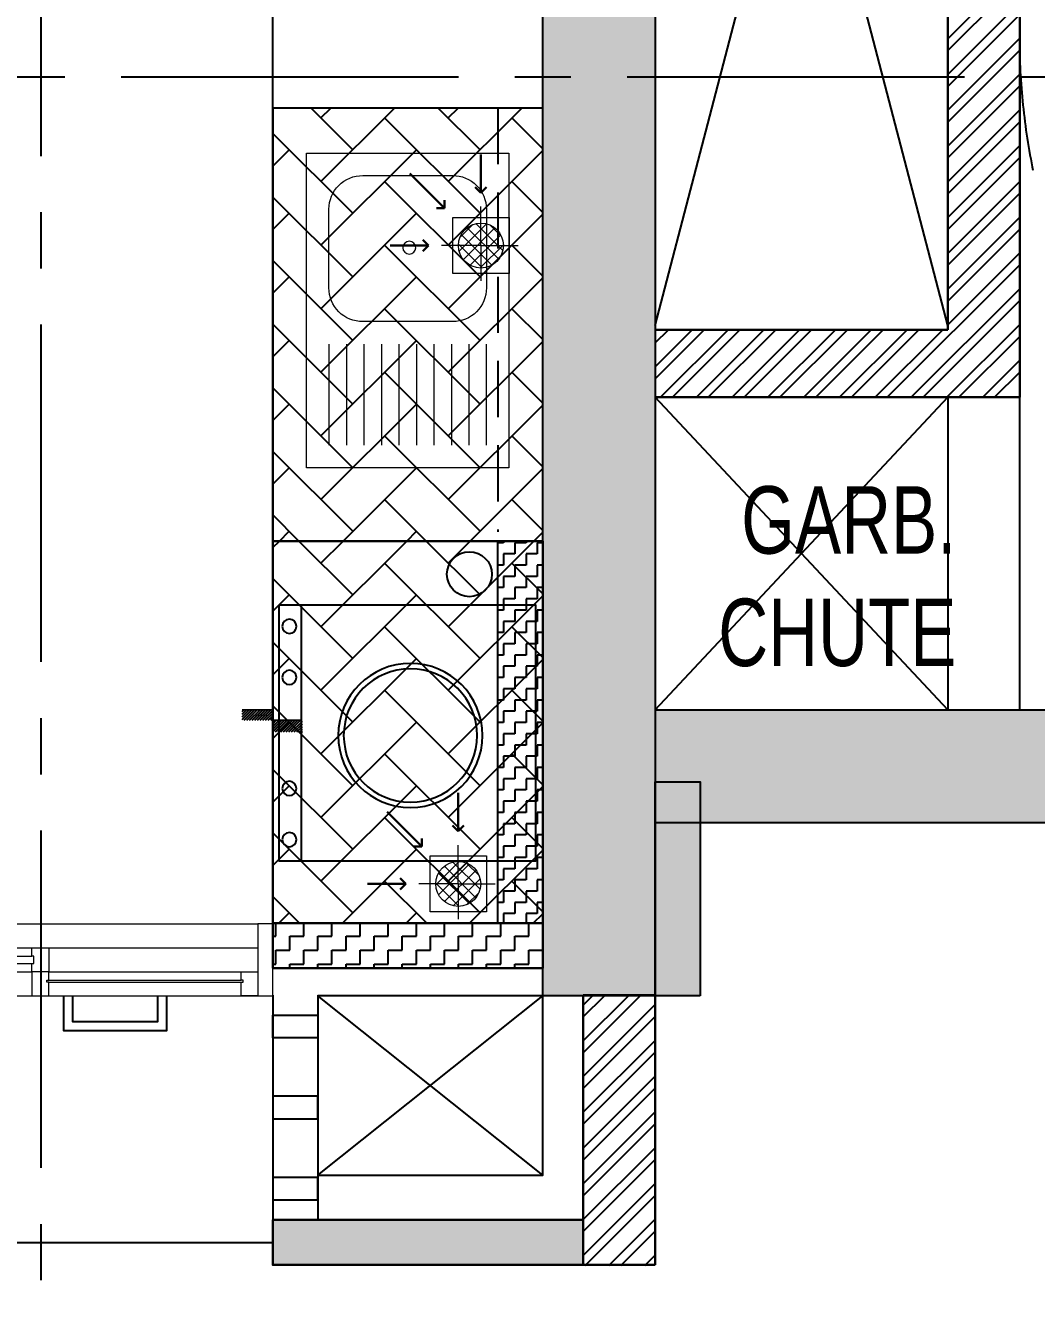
# Model space of a CAD drawing. Header units: millimetres. Extents: x 1066295 to 1300022, y -5734212 to -5454663.
# Drawn here: x 1193788 to 1196034, y -5722696 to -5719850 of the extents above; entities that cross this region are included whole.
import ezdxf

# ---------------------------------------------------------------- set-up
doc = ezdxf.new("R2010")
doc.units = ezdxf.units.MM
doc.header["$LTSCALE"] = 1000
doc.header["$MEASUREMENT"] = 0
for name, pattern in [('AUDIT_D_120904163729-0', [0]), ('T9_KEY PLAN(TYPICAL FLOOR)$0$3BHK-A$0$( Hidden )', [0.375, 0.25, -0.125]), ('T9_KEY PLAN(TYPICAL FLOOR)$0$3BHK-A$0$AUDIT_D_120904163729-0', [0]), ('T9_KEY PLAN(TYPICAL FLOOR)$0$T8 - TYPICAL FLOOR CORE$0$HIDDEN', [0.375, 0.25, -0.125]), ('T9_KEY PLAN(TYPICAL FLOOR)$0$T8 - TYPICAL FLOOR CORE$0$T10-TYPICAL FLOOR CORE$0$HIDDEN', [0.375, 0.25, -0.125]), ('T9_KEY PLAN(TYPICAL FLOOR)$0$T8_REFUGE COLUMNS$0$CENTER2', [1.125, 0.75, -0.125, 0.125, -0.125]), ('T9_PROFILE SECTIONS$0$T8_PROFILE SECTIONS$0$HIDDEN', [0.375, 0.25, -0.125]), ('T9_PROFILE SECTIONS$0$T8_PROFILE SECTIONS$0$PHANTOM2', [1.25, 0.625, -0.125, 0.125, -0.125, 0.125, -0.125])]:
    doc.linetypes.add(name, pattern=pattern)
doc.layers.get('0').update_dxf_attribs({"linetype": 'AUDIT_D_120904163729-0'})
for name, color, linetype in [('T9_KEY PLAN(TYPICAL FLOOR)$0$3BHK-A$0$$0$a-KIT FIX', 251, 'Continuous'), ('T9_KEY PLAN(TYPICAL FLOOR)$0$3BHK-A$0$$0$A-SERVICES CUTOUT', 8, 'Continuous'), ('T9_KEY PLAN(TYPICAL FLOOR)$0$3BHK-A$0$$1$A-Elev Feature-Chajja', 13, 'Continuous'), ('T9_KEY PLAN(TYPICAL FLOOR)$0$3BHK-A$0$$1$CUT-OUT', 49, 'Continuous'), ('T9_KEY PLAN(TYPICAL FLOOR)$0$3BHK-A$0$$1$LEDGE WALL', 5, 'Continuous'), ('T9_KEY PLAN(TYPICAL FLOOR)$0$3BHK-A$0$A-DECK SUNK 125', 8, 'Continuous'), ('T9_KEY PLAN(TYPICAL FLOOR)$0$3BHK-A$0$A-HATCH -160', 251, 'T9_KEY PLAN(TYPICAL FLOOR)$0$3BHK-A$0$AUDIT_D_120904163729-0'), ('T9_KEY PLAN(TYPICAL FLOOR)$0$3BHK-A$0$a-tile drop', 3, 'Continuous'), ('T9_KEY PLAN(TYPICAL FLOOR)$0$3BHK-A$0$APT PLANS-typ$0$TILEDROP', 3, 'Continuous'), ('T9_KEY PLAN(TYPICAL FLOOR)$0$3BHK-A$0$LEDGE WALL', 5, 'Continuous'), ('T9_KEY PLAN(TYPICAL FLOOR)$0$T8 - TYPICAL FLOOR CORE$0$A-SLAB SUNK-AC LEDGES', 251, 'T9_KEY PLAN(TYPICAL FLOOR)$0$T8 - TYPICAL FLOOR CORE$0$HIDDEN'), ('T9_KEY PLAN(TYPICAL FLOOR)$0$T8 - TYPICAL FLOOR CORE$0$A_Door', 5, 'Continuous'), ('T9_KEY PLAN(TYPICAL FLOOR)$0$T8 - TYPICAL FLOOR CORE$0$CUT-OUT', 49, 'Continuous'), ('T9_KEY PLAN(TYPICAL FLOOR)$0$T8 - TYPICAL FLOOR CORE$0$HATCH', 8, 'Continuous'), ('T9_KEY PLAN(TYPICAL FLOOR)$0$T8 - TYPICAL FLOOR CORE$0$T10-TYPICAL FLOOR CORE$0$A-SLAB SUNK-AC LEDGES', 251, 'T9_KEY PLAN(TYPICAL FLOOR)$0$T8 - TYPICAL FLOOR CORE$0$T10-TYPICAL FLOOR CORE$0$HIDDEN'), ('T9_KEY PLAN(TYPICAL FLOOR)$0$T8_REFUGE COLUMNS$0$A-CENTERLINE', 193, 'T9_KEY PLAN(TYPICAL FLOOR)$0$T8_REFUGE COLUMNS$0$CENTER2'), ('T9_KEY PLAN(TYPICAL FLOOR)$0$T8_REFUGE COLUMNS$0$A-RCC COLS', 3, 'Continuous'), ('T9_KEY PLAN(TYPICAL FLOOR)$0$T8_REFUGE COLUMNS$0$A-SHEAR WALL THICKENING', 3, 'Continuous'), ('T9_KEY PLAN(TYPICAL FLOOR)$0$T8_TYPICAL COLUMNS$0$A-RCC COLS', 3, 'Continuous'), ('T9_KEY PLAN(TYPICAL FLOOR)$0$T8_TYPICAL COLUMNS$0$A-SHEAR WALL THICKENING', 3, 'Continuous'), ('T9_PROFILE SECTIONS$0$T8_PROFILE SECTIONS$0$A-PROFILE SECTIONS', 81, 'T9_PROFILE SECTIONS$0$T8_PROFILE SECTIONS$0$PHANTOM2')]:
    doc.layers.add(name, color=color, linetype=linetype)
for name, color, linetype, lineweight in [('T9_KEY PLAN(TYPICAL FLOOR)$0$3BHK-A$0$$0$Window', 4, 'Continuous', 20), ('T9_KEY PLAN(TYPICAL FLOOR)$0$3BHK-A$0$$1$a-TOI-fixtures', 251, 'Continuous', 0), ('T9_KEY PLAN(TYPICAL FLOOR)$0$3BHK-A$0$$1$A-WALL- 160', 6, 'Continuous', 30), ('T9_KEY PLAN(TYPICAL FLOOR)$0$3BHK-A$0$a-TOI-fixtures', 251, 'Continuous', 0), ('T9_KEY PLAN(TYPICAL FLOOR)$0$3BHK-A$0$A-WALL- 160', 6, 'Continuous', 30), ('T9_KEY PLAN(TYPICAL FLOOR)$0$T8 - TYPICAL FLOOR CORE$0$A-WALL- 160', 6, 'Continuous', 30), ('T9_KEY PLAN(TYPICAL FLOOR)$0$T8 - TYPICAL FLOOR CORE$1$a-Text', 4, 'Continuous', 0), ('T9_KEY PLAN(TYPICAL FLOOR)$0$T8(T9 IS SIMILAR)$0$D&W', 8, 'Continuous', 25)]:
    doc.layers.add(name, color=color, linetype=linetype, lineweight=lineweight)
doc.layers.add('T9_KEY PLAN(TYPICAL FLOOR)$0$T8_REFUGE COLUMNS$0$COL-HATCH', color=7, linetype='Continuous', lineweight=25, true_color=0xa3a3a3)
doc.styles.add('T9_KEY PLAN(TYPICAL FLOOR)$0$3BHK-A$0$Romans 1', font='romans.shx', dxfattribs={"height": 100})
doc.styles.add('T9_KEY PLAN(TYPICAL FLOOR)$0$T8 - TYPICAL FLOOR CORE$1$ARIAL ARROW', font='swisscl.ttf')
doc.dimstyles.new('T9_KEY PLAN(TYPICAL FLOOR)$0$3BHK-A$0$ALPINE S', dxfattribs={"dimscale": 0, "dimtxt": 100, "dimasz": 75, "dimexe": 0, "dimexo": 0, "dimgap": 75, "dimtad": 1, "dimdec": 0, "dimzin": 0, "dimdsep": 46, "dimtxsty": 'T9_KEY PLAN(TYPICAL FLOOR)$0$3BHK-A$0$Romans 1', "dimblk": 'T9_KEY PLAN(TYPICAL FLOOR)$0$3BHK-A$0$_ArchTick', "dimcen": 0.09, "dimclrd": 256, "dimclre": 256, "dimclrt": 7, "dimadec": 0, "dimazin": 0, "dimtfac": 1, "dimtdec": 0, "dimtofl": 0, "dimtmove": 1, "dimatfit": 0, "dimldrblk": 'T9_KEY PLAN(TYPICAL FLOOR)$0$3BHK-A$0$_Open90', "dimfxl": 1, "dimtolj": 1, "dimtzin": 0, "dimarcsym": 0})
pattern_1 = [(0, (0, 0), (31.25, 31.25), [31.25, -31.25]), (90, (31.25, 0), (-31.25, 31.25), [31.25, -31.25])]
pattern_2 = [(45, (-0.65, 1286.84), (1e-14, 141.4213562), [300, -100]), (135, (70.06, 1357.55), (1e-14, 141.4213562), [300, -100])]

# ---------------------------------------------------------------- blocks, each defined once
blk = doc.blocks.new('T9_PROFILE SECTIONS$0$T8_PROFILE SECTIONS$0$MH')
at = {"layer": 'T9_PROFILE SECTIONS$0$T8_PROFILE SECTIONS$0$A-PROFILE SECTIONS', "linetype": 'T9_PROFILE SECTIONS$0$T8_PROFILE SECTIONS$0$HIDDEN', "ltscale": 2}
h = blk.add_hatch(color=256, dxfattribs=at)
h.dxf.hatch_style = 1
h.paths.add_polyline_path([(1140354.5, -5697433.6), (1141077.6, -5697846.6), (1140354.5, -5698259.6)])
at = {"layer": 'T9_PROFILE SECTIONS$0$T8_PROFILE SECTIONS$0$A-PROFILE SECTIONS', "linetype": 'T9_PROFILE SECTIONS$0$T8_PROFILE SECTIONS$0$HIDDEN', "ltscale": 2, "const_width": 20}
blk.add_lwpolyline([(1140354.5, -5697433.6), (1140354.5, -5697433.6), (1141077.6, -5697846.6), (1140354.5, -5698259.6)], close=True, dxfattribs=at)
blk.add_lwpolyline([(1140354.5, -5697433.6), (1140354.5, -5700003.6)], dxfattribs=at)
blk = doc.blocks.new('T9_PROFILE SECTIONS$0$PROFILE SECTION LINE T9')
at = {"layer": 'T9_PROFILE SECTIONS$0$T8_PROFILE SECTIONS$0$A-PROFILE SECTIONS', "linetype": 'ByBlock', "xscale": -1, "rotation": 180}
blk.add_blockref('T9_PROFILE SECTIONS$0$T8_PROFILE SECTIONS$0$MH', (-1130901, -5706925.1, 0), dxfattribs=at)
blk = doc.blocks.new('T9_KEY PLAN(TYPICAL FLOOR)$0$T8_REFUGE COLUMNS$0$A$C277F3394')
at = {"layer": 'T9_KEY PLAN(TYPICAL FLOOR)$0$T8_REFUGE COLUMNS$0$A-SHEAR WALL THICKENING', "linetype": 'ByBlock'}
h = blk.add_hatch(color=31, dxfattribs=at)
h.dxf.hatch_style = 1
h.paths.add_polyline_path([(-8060.3, -385.5), (-8160.2, -385.5), (-8160.2, 90.8), (-8060.3, 90.8)])
blk.add_lwpolyline([(-8060.3, -385.5), (-8160.2, -385.5), (-8160.2, 90.8), (-8060.3, 90.8)], close=True, dxfattribs=at)
blk = doc.blocks.new('T9_KEY PLAN(TYPICAL FLOOR)$0$T8_REFUGE COLUMNS$0$A$C46A13422')
at = {"layer": 'T9_KEY PLAN(TYPICAL FLOOR)$0$T8_REFUGE COLUMNS$0$A-SHEAR WALL THICKENING', "linetype": 'ByBlock'}
blk.add_blockref('T9_KEY PLAN(TYPICAL FLOOR)$0$T8_REFUGE COLUMNS$0$A$C277F3394', (-5609.8, -7500), dxfattribs=at)
blk = doc.blocks.new('T9_KEY PLAN(TYPICAL FLOOR)$0$T8_REFUGE COLUMNS')
at = {"layer": 'T9_KEY PLAN(TYPICAL FLOOR)$0$T8_REFUGE COLUMNS$0$COL-HATCH', "linetype": 'ByBlock'}
h = blk.add_hatch(color=256, dxfattribs=at)
h.dxf.hatch_style = 1
h.paths.add_polyline_path([(1215902.1, -5706299.9), (1216152.1, -5706299.9), (1216152.1, -5708099.9), (1215902.1, -5708099.9)])
h.paths.add_polyline_path([(1215902.1, -5708099.9), (1213292.1, -5708099.9), (1213292.1, -5707849.9), (1215902.1, -5707849.9)])
h.paths.add_polyline_path([(1196642.1, -5706299.9), (1196392.1, -5706299.9), (1196392.1, -5708099.9), (1196642.1, -5708099.9)])
h.paths.add_polyline_path([(1215902.1, -5723474.9), (1216152.1, -5723474.9), (1216152.1, -5721674.9), (1215902.1, -5721674.9)])
h.paths.add_polyline_path([(1215902.1, -5721924.9), (1213292.1, -5721924.9), (1213292.1, -5721674.9), (1215902.1, -5721674.9)])
h.paths.add_polyline_path([(1196642.1, -5723474.9), (1196392.1, -5723474.9), (1196392.1, -5721674.9), (1196642.1, -5721674.9)])
h.paths.add_polyline_path([(1198957.1, -5709939.9), (1199207.1, -5709939.9), (1199207.1, -5714149.9), (1198957.1, -5714149.9)])
h.paths.add_polyline_path([(1197682.1, -5711799.9), (1197432.1, -5711799.9), (1197432.1, -5709939.9), (1197682.1, -5709939.9)])
h.paths.add_polyline_path([(1184832.1, -5718799.9), (1185182.1, -5718799.9), (1185182.1, -5709299.9), (1184832.1, -5709299.9)])
h.paths.add_polyline_path([(1194132.1, -5714149.9), (1193882.1, -5714149.9), (1193882.1, -5709939.9), (1194132.1, -5709939.9)])
h.paths.add_polyline_path([(1189932.1, -5714149.9), (1190232.1, -5714149.9), (1190232.1, -5709914.9), (1189932.1, -5709914.9)])
h.paths.add_polyline_path([(1189932.1, -5719684.9), (1190232.1, -5719684.9), (1190232.1, -5715449.9), (1189932.1, -5715449.9)])
h.paths.add_polyline_path([(1194182.1, -5719609.9), (1193882.1, -5719609.9), (1193882.1, -5717174.9), (1194182.1, -5717174.9)])
h.paths.add_polyline_path([(1215612.1, -5719609.9), (1215862.1, -5719609.9), (1215862.1, -5715374.9), (1215612.1, -5715374.9)])
h.paths.add_polyline_path([(1210702.1, -5711724.9), (1207452.1, -5711724.9), (1207452.1, -5711474.9), (1210702.1, -5711474.9)])
h.paths.add_polyline_path([(1210702.1, -5713624.9), (1207452.1, -5713624.9), (1207452.1, -5713874.9), (1210702.1, -5713874.9)])
h.paths.add_polyline_path([(1210952.1, -5711474.9), (1210702.1, -5711474.9), (1210702.1, -5713874.9), (1210952.1, -5713874.9)])
h.paths.add_polyline_path([(1202442.1, -5712799.9), (1202692.1, -5712799.9), (1202692.1, -5710799.9), (1202442.1, -5710799.9)], flags=17)
h.paths.add_polyline_path([(1196682.1, -5715374.9), (1196932.1, -5715374.9), (1196932.1, -5719609.9), (1196682.1, -5719609.9)])
h.paths.add_polyline_path([(1210052.1, -5727009.9), (1209752.1, -5727009.9), (1209752.1, -5724474.9), (1210052.1, -5724474.9)])
h.paths.add_polyline_path([(1202492.1, -5727009.9), (1202792.1, -5727009.9), (1202792.1, -5724474.9), (1202492.1, -5724474.9)])
h.paths.add_polyline_path([(1199382.1, -5726829.9), (1199132.1, -5726829.9), (1199132.1, -5724474.9), (1199382.1, -5724474.9)])
h.paths.add_polyline_path([(1195392.1, -5726519.9), (1195742.1, -5726519.9), (1195742.1, -5724724.9), (1195392.1, -5724724.9)])
h.paths.add_polyline_path([(1195742.1, -5724124.9), (1195392.1, -5724124.9), (1195392.1, -5723274.9), (1195742.1, -5723274.9)])
h.paths.add_polyline_path([(1217152.1, -5726519.9), (1216802.1, -5726519.9), (1216802.1, -5724724.9), (1217152.1, -5724724.9)])
h.paths.add_polyline_path([(1216802.1, -5724124.9), (1217152.1, -5724124.9), (1217152.1, -5723274.9), (1216802.1, -5723274.9)])
h.paths.add_polyline_path([(1213162.1, -5726829.9), (1213412.1, -5726829.9), (1213412.1, -5724474.9), (1213162.1, -5724474.9)])
h.paths.add_polyline_path([(1209602.1, -5723474.9), (1209852.1, -5723474.9), (1209852.1, -5721674.9), (1209602.1, -5721674.9)])
h.paths.add_polyline_path([(1212262.1, -5721674.9), (1210752.1, -5721674.9), (1210752.1, -5721924.9), (1212262.1, -5721924.9)])
h.paths.add_polyline_path([(1212742.1, -5719224.9), (1207452.1, -5719224.9), (1207452.1, -5718974.9), (1212742.1, -5718974.9)])
h.paths.add_polyline_path([(1214067.1, -5718349.9), (1213817.1, -5718349.9), (1213817.1, -5716424.9), (1214067.1, -5716424.9)])
h.paths.add_polyline_path([(1213587.1, -5709939.9), (1213337.1, -5709939.9), (1213337.1, -5714149.9), (1213587.1, -5714149.9)])
h.paths.add_polyline_path([(1214862.1, -5711799.9), (1215112.1, -5711799.9), (1215112.1, -5709939.9), (1214862.1, -5709939.9)])
h.paths.add_polyline_path([(1227712.1, -5718799.9), (1227362.1, -5718799.9), (1227362.1, -5709299.9), (1227712.1, -5709299.9)])
h.paths.add_polyline_path([(1218412.1, -5714149.9), (1218662.1, -5714149.9), (1218662.1, -5709939.9), (1218412.1, -5709939.9)])
h.paths.add_polyline_path([(1222612.1, -5714149.9), (1222312.1, -5714149.9), (1222312.1, -5709914.9), (1222612.1, -5709914.9)])
h.paths.add_polyline_path([(1222612.1, -5719684.9), (1222312.1, -5719684.9), (1222312.1, -5715449.9), (1222612.1, -5715449.9)])
h.paths.add_polyline_path([(1218362.1, -5719609.9), (1218662.1, -5719609.9), (1218662.1, -5717174.9), (1218362.1, -5717174.9)])
h.paths.add_polyline_path([(1202742.1, -5716974.9), (1202992.1, -5716974.9), (1202992.1, -5718974.9), (1202742.1, -5718974.9)])
h.paths.add_polyline_path([(1204842.1, -5716974.9), (1205092.1, -5716974.9), (1205092.1, -5718974.9), (1204842.1, -5718974.9)])
h.paths.add_polyline_path([(1217152.1, -5701889.9), (1216802.1, -5701889.9), (1216802.1, -5705049.9), (1217152.1, -5705049.9)])
h.paths.add_polyline_path([(1216802.1, -5705649.9), (1217152.1, -5705649.9), (1217152.1, -5706499.9), (1216802.1, -5706499.9)])
h.paths.add_polyline_path([(1213162.1, -5701089.9), (1213412.1, -5701089.9), (1213412.1, -5705299.9), (1213162.1, -5705299.9)])
h.paths.add_polyline_path([(1210052.1, -5701089.9), (1209752.1, -5701089.9), (1209752.1, -5705299.9), (1210052.1, -5705299.9)])
h.paths.add_polyline_path([(1209602.1, -5706299.9), (1209852.1, -5706299.9), (1209852.1, -5708099.9), (1209602.1, -5708099.9)])
h.paths.add_polyline_path([(1212262.1, -5708099.9), (1210752.1, -5708099.9), (1210752.1, -5707849.9), (1212262.1, -5707849.9)])
h.paths.add_polyline_path([(1195392.1, -5701889.9), (1195742.1, -5701889.9), (1195742.1, -5705049.9), (1195392.1, -5705049.9)])
h.paths.add_polyline_path([(1195742.1, -5705649.9), (1195392.1, -5705649.9), (1195392.1, -5706499.9), (1195742.1, -5706499.9)])
h.paths.add_polyline_path([(1199382.1, -5701089.9), (1199132.1, -5701089.9), (1199132.1, -5705299.9), (1199382.1, -5705299.9)])
h.paths.add_polyline_path([(1202492.1, -5701089.9), (1202792.1, -5701089.9), (1202792.1, -5705299.9), (1202492.1, -5705299.9)])
h.paths.add_polyline_path([(1202942.1, -5706299.9), (1202692.1, -5706299.9), (1202692.1, -5708099.9), (1202942.1, -5708099.9)])
h.paths.add_polyline_path([(1200282, -5708099.9), (1201792, -5708099.9), (1201792, -5707849.9), (1200282, -5707849.9)])
h.paths.add_polyline_path([(1207452.1, -5710799.9), (1211787.1, -5710799.9), (1211787.1, -5710549.9), (1207452.1, -5710549.9)])
h.paths.add_polyline_path([(1200042.1, -5713849.9), (1200042.1, -5710549.9), (1205092.1, -5710549.9), (1205092.1, -5712999.9), (1204842.1, -5712999.9), (1204842, -5710799.9), (1200292.1, -5710799.9), (1200292.1, -5713849.9)])
h.paths.add_polyline_path([(1198907.1, -5719224.9), (1205092.1, -5719224.9), (1205092.1, -5718974.9), (1198907.1, -5718974.9)])
h.paths.add_polyline_path([(1202942.1, -5723474.9), (1202692.1, -5723474.9), (1202692.1, -5721674.9), (1202942.1, -5721674.9)])
h.paths.add_polyline_path([(1200282.1, -5721674.9), (1201792.1, -5721674.9), (1201792.1, -5721924.9), (1200282.1, -5721924.9)])
h.paths.add_polyline_path([(1196932.1, -5715624.9), (1203832.1, -5715624.9), (1203832.1, -5715374.9), (1196932.1, -5715374.9)])
h.paths.add_polyline_path([(1215612.1, -5715624.9), (1207452.1, -5715624.9), (1207452.1, -5715374.9), (1215612.1, -5715374.9)])
h.paths.add_polyline_path([(1196642.1, -5721924.9), (1199252.1, -5721924.9), (1199252.1, -5721674.9), (1196642.1, -5721674.9)])
h.paths.add_polyline_path([(1196642.1, -5708099.9), (1199252.1, -5708099.9), (1199252.1, -5707849.9), (1196642.1, -5707849.9)])
h.paths.add_polyline_path([(1198007.1, -5718974.9), (1196932.1, -5718974.9), (1196932.1, -5719224.9), (1198007.1, -5719224.9)])
at = {"layer": 'T9_KEY PLAN(TYPICAL FLOOR)$0$T8_REFUGE COLUMNS$0$A-CENTERLINE'}
for p, q in [((1195567.1, -5727867.6), (1195567.1, -5698299.6)), ((1223494.9, -5717567.4), (1182495.9, -5717567.4))]:
    blk.add_line(p, q, dxfattribs=at)
at = {"layer": 'T9_KEY PLAN(TYPICAL FLOOR)$0$T8_REFUGE COLUMNS$0$A-RCC COLS', "linetype": 'ByBlock'}
for points in [[(1196682.1, -5715374.9), (1196932.1, -5715374.9), (1196932.1, -5719609.9), (1196682.1, -5719609.9)], [(1198007.1, -5718974.9), (1196932.1, -5718974.9), (1196932.1, -5719224.9), (1198007.1, -5719224.9)]]:
    blk.add_lwpolyline(points, close=True, dxfattribs=at)
blk.add_blockref('T9_KEY PLAN(TYPICAL FLOOR)$0$T8_REFUGE COLUMNS$0$A$C46A13422', (1210702.1, -5711724.9), dxfattribs=at)
blk = doc.blocks.new('T9_KEY PLAN(TYPICAL FLOOR)$0$T8_TYPICAL COLUMNS$0$A$C277F3394')
at = {"layer": 'T9_KEY PLAN(TYPICAL FLOOR)$0$T8_TYPICAL COLUMNS$0$A-SHEAR WALL THICKENING', "linetype": 'ByBlock'}
h = blk.add_hatch(color=31, dxfattribs=at)
h.dxf.hatch_style = 1
h.paths.add_polyline_path([(-8060.3, -385.5), (-8160.2, -385.5), (-8160.2, 90.8), (-8060.3, 90.8)])
blk.add_lwpolyline([(-8060.3, -385.5), (-8160.2, -385.5), (-8160.2, 90.8), (-8060.3, 90.8)], close=True, dxfattribs=at)
blk = doc.blocks.new('T9_KEY PLAN(TYPICAL FLOOR)$0$T8_TYPICAL COLUMNS$0$A$C46A13422')
at = {"layer": 'T9_KEY PLAN(TYPICAL FLOOR)$0$T8_TYPICAL COLUMNS$0$A-SHEAR WALL THICKENING', "linetype": 'ByBlock'}
blk.add_blockref('T9_KEY PLAN(TYPICAL FLOOR)$0$T8_TYPICAL COLUMNS$0$A$C277F3394', (-5609.8, -7500), dxfattribs=at)
blk = doc.blocks.new('T9_KEY PLAN(TYPICAL FLOOR)$0$T8_TYPICAL COLUMNS')
at = {"layer": 'T9_KEY PLAN(TYPICAL FLOOR)$0$T8_TYPICAL COLUMNS$0$A-RCC COLS', "linetype": 'ByBlock'}
for name, p in [('T9_KEY PLAN(TYPICAL FLOOR)$0$T8_REFUGE COLUMNS', (0, 0)), ('T9_KEY PLAN(TYPICAL FLOOR)$0$T8_TYPICAL COLUMNS$0$A$C46A13422', (1210702.1, -5711724.9))]:
    blk.add_blockref(name, p, dxfattribs=at)
blk = doc.blocks.new('T9_KEY PLAN(TYPICAL FLOOR)$0$3BHK-A$0$$0$1500')
at = {"layer": 'T9_KEY PLAN(TYPICAL FLOOR)$0$3BHK-A$0$$0$Window', "color": 1, "lineweight": 13}
for p, q in [((1150276.5, -5694418.8), (1148842.5, -5694418.8)), ((1149307.5, -5694418.8), (1148880, -5694418.8)), ((1149307.5, -5694472.1), (1148880, -5694472.1)), ((1149773.7, -5694472.1), (1149345, -5694472.1)), ((1149811.2, -5694472.1), (1150276.5, -5694472.1)), ((1149307.5, -5694525.5), (1148842.5, -5694525.5)), ((1149773.7, -5694525.5), (1149345, -5694525.5)), ((1150239, -5694525.5), (1149811.2, -5694525.5)), ((1149773.7, -5694578.8), (1148842.5, -5694578.8)), ((1150239, -5694578.8), (1149811.2, -5694578.8))]:
    blk.add_line(p, q, dxfattribs=at)
at = {"layer": 'T9_KEY PLAN(TYPICAL FLOOR)$0$3BHK-A$0$$0$Window', "color": 5, "lineweight": 13}
for p, q in [((1149307.5, -5694449.1), (1148880, -5694449.1)), ((1149307.5, -5694453.6), (1148880, -5694453.6)), ((1149773.7, -5694490.7), (1149345, -5694490.7)), ((1149773.7, -5694506.9), (1149345, -5694506.9)), ((1150239, -5694544.1), (1149811.2, -5694544.1)), ((1150239, -5694560.2), (1149811.2, -5694560.2))]:
    blk.add_line(p, q, dxfattribs=at)
at = {"layer": 'T9_KEY PLAN(TYPICAL FLOOR)$0$3BHK-A$0$$0$Window', "color": 4, "lineweight": 13}
for points in [[(1148842.5, -5694418.8), (1148809.5, -5694418.8), (1148809.5, -5694578.8), (1148842.5, -5694578.8)], [(1148880, -5694453.6), (1148880, -5694472.1), (1148842.5, -5694472.1), (1148842.5, -5694418.8), (1148880, -5694418.8), (1148880, -5694449.1), (1148875.5, -5694449.1), (1148875.5, -5694453.6)], [(1149307.5, -5694453.6), (1149307.5, -5694472.1), (1149345, -5694472.1), (1149345, -5694418.8), (1149307.5, -5694418.8), (1149307.5, -5694449.1), (1149312, -5694449.1), (1149312, -5694453.6)], [(1150309.5, -5694418.8), (1150276.5, -5694418.8), (1150276.5, -5694578.8), (1150309.5, -5694578.8)], [(1149345, -5694506.9), (1149345, -5694525.5), (1149307.5, -5694525.5), (1149307.5, -5694472.1), (1149345, -5694472.1), (1149345, -5694490.7), (1149340.5, -5694490.7), (1149340.5, -5694506.9)], [(1149773.7, -5694506.9), (1149773.7, -5694525.5), (1149811.2, -5694525.5), (1149811.2, -5694472.1), (1149773.7, -5694472.1), (1149773.7, -5694490.7), (1149778.2, -5694490.7), (1149778.2, -5694506.9)], [(1149811.2, -5694560.2), (1149811.2, -5694578.8), (1149773.7, -5694578.8), (1149773.7, -5694525.5), (1149811.2, -5694525.5), (1149811.2, -5694544.1), (1149806.7, -5694544.1), (1149806.7, -5694560.2)], [(1150239, -5694560.2), (1150239, -5694578.8), (1150276.5, -5694578.8), (1150276.5, -5694525.5), (1150239, -5694525.5), (1150239, -5694544.1), (1150243.5, -5694544.1), (1150243.5, -5694560.2)]]:
    blk.add_lwpolyline(points, close=True, dxfattribs=at)
blk = doc.blocks.new('T9_KEY PLAN(TYPICAL FLOOR)$0$3BHK-A$0$$0$WM-flat-1')
at = {"layer": 'T9_KEY PLAN(TYPICAL FLOOR)$0$3BHK-A$0$$0$a-KIT FIX'}
blk.add_line((-110.3, -114.8), (-680.7, -114.8), dxfattribs=at)
blk.add_lwpolyline([(-680.7, -64.8), (-680.7, -635.2), (-110.3, -635.2), (-110.3, -64.8)], close=True, dxfattribs=at)
for centre, radius in [((-632.6, -87.9), 15.9), ((-519, -87.9), 15.9), ((-272.1, -87.9), 15.9), ((-158.4, -87.9), 15.9), ((-389.9, -356.8), 160.3), ((-389.9, -356.8), 148.3)]:
    blk.add_circle(centre, radius, dxfattribs=at)
blk = doc.blocks.new('T9_KEY PLAN(TYPICAL FLOOR)$0$3BHK-A$0$$0$SINK1-flat-1')
at = {"layer": 'T9_KEY PLAN(TYPICAL FLOOR)$0$3BHK-A$0$$1$a-TOI-fixtures'}
for p, q in [((-275, -50), (-50, -50)), ((-275, -88.9), (-50, -88.9)), ((-275, -127.8), (-50, -127.8)), ((-275, -166.7), (-50, -166.7)), ((-275, -205.6), (-50, -205.6)), ((-275, -244.4), (-50, -244.4)), ((-275, -283.3), (-50, -283.3)), ((-275, -322.2), (-50, -322.2)), ((-275, -361.1), (-50, -361.1)), ((-50, -400), (-275, -400))]:
    blk.add_line(p, q, dxfattribs=at)
blk.add_lwpolyline([(-700, 0), (-700, -450), (0, -450), (0, 0)], close=True, dxfattribs=at)
blk.add_lwpolyline([(-400, -50), (-575, -50, 0.414214), (-650, -125), (-650, -325, 0.414214), (-575, -400), (-400, -400, 0.414214), (-325, -325), (-325, -125, 0.414214)], format="xyb", close=True, dxfattribs=at)
at = {"layer": 'T9_KEY PLAN(TYPICAL FLOOR)$0$3BHK-A$0$$1$a-TOI-fixtures', "linetype": 'Continuous'}
blk.add_circle((-489.5, -228.6), 14.4, dxfattribs=at)
blk = doc.blocks.new('T9_KEY PLAN(TYPICAL FLOOR)$0$3BHK-A$0$TILE DROP -x')
at = {"layer": 'T9_KEY PLAN(TYPICAL FLOOR)$0$3BHK-A$0$APT PLANS-typ$0$TILEDROP'}
h = blk.add_hatch(dxfattribs=at)
h.set_pattern_fill('ACET-2D-ANSI31', color=8, scale=90, angle=90, style=0)
h.set_pattern_definition([(135, (-851695.914, 5365039.183), (-7.954951288, -7.954951288), [])])
h.paths.add_polyline_path([(-58323.9, -19205.9), (-58323.9, -19023.7), (-58261.5, -19023.7), (-58261.5, -19205.9)])
edge = h.paths.add_edge_path()
edge.add_line((-58323.9, -19381.2), (-58393.7, -19381.2))
edge.add_line((-58323.9, -19205.9), (-58323.9, -19381.2))
edge.add_line((-58393.1, -19205.9), (-58323.9, -19205.9))
edge.add_line((-58393.1, -19381.2), (-58393.1, -19205.9))
at = {"layer": 'T9_KEY PLAN(TYPICAL FLOOR)$0$3BHK-A$0$APT PLANS-typ$0$TILEDROP', "color": 1}
blk.add_line((-58153.9, -19205.9), (-58434, -19205.9), dxfattribs=at)
at = {"layer": 'T9_KEY PLAN(TYPICAL FLOOR)$0$3BHK-A$0$APT PLANS-typ$0$TILEDROP', "color": 20, "const_width": 10}
for points in [[(-58261.5, -19205.9), (-58261.5, -19023.7)], [(-58323.9, -19381.2), (-58323.9, -19205.9)], [(-58323.9, -19205.9), (-58261.5, -19205.9)]]:
    blk.add_lwpolyline(points, dxfattribs=at)
blk = doc.blocks.new('T9_KEY PLAN(TYPICAL FLOOR)$0$3BHK-A$0$_ArchTick')
at = {"color": 0, "linetype": 'ByBlock', "const_width": 0.15}
blk.add_lwpolyline([(-0.5, -0.5), (0.5, 0.5)], dxfattribs=at)
blk = doc.blocks.new('T9_KEY PLAN(TYPICAL FLOOR)$0$3BHK-A$0$_Open90')
at = {"color": 0, "linetype": 'ByBlock', "lineweight": -2}
for p, q in [((0, 0), (-1, 0)), ((-0.5, 0.5), (0, 0)), ((0, 0), (-0.5, -0.5))]:
    blk.add_line(p, q, dxfattribs=at)
blk = doc.blocks.new('T9_KEY PLAN(TYPICAL FLOOR)$0$3BHK-A$0$A$C1DA736AB')
at = {"layer": 'T9_KEY PLAN(TYPICAL FLOOR)$0$3BHK-A$0$a-TOI-fixtures', "linetype": 'ByBlock'}
for points in [[(117, 0.4, 0), (202.3, 0.4, 0)], [(81.7, -82.8, 0), (158.2, -159.9, 0)], [(0.4, -117, 0), (0.4, -202.3, 0)]]:
    blk.add_leader(points, dimstyle='T9_KEY PLAN(TYPICAL FLOOR)$0$3BHK-A$0$ALPINE S', override={"dimscale": 1, "dimasz": 25, "dimtad": 0, "dimfxl": 5, "dimtfill": 1, "dimarcsym": 1}, dxfattribs=at)
blk = doc.blocks.new('T9_KEY PLAN(TYPICAL FLOOR)$0$3BHK-A$0$Type-A-First Floor Plan-bottom-up$0$FLOOR TRAP-flat-6')
at = {"layer": 'T9_KEY PLAN(TYPICAL FLOOR)$0$3BHK-A$0$a-TOI-fixtures'}
h = blk.add_hatch(dxfattribs=at)
h.set_pattern_fill('ACET-2D-_USER', color=256, scale=20, angle=45, style=0, double=1, pattern_type=0)
h.set_pattern_definition([(45, (-789896.981, 5385770.066), (-14.142135624, 14.142135624), []), (135, (-789896.981, 5385770.066), (-14.142135624, -14.142135624), [])])
edge = h.paths.add_edge_path()
edge.add_arc((150, 150), 50, 0, 360)
for q in [(150, 228.6), (67.6, 150), (237.4, 150), (150, 63.6)]:
    blk.add_line((150, 150), q, dxfattribs=at)
blk.add_lwpolyline([(87.5, 212.5), (212.5, 212.5), (212.5, 87.5), (87.5, 87.5)], close=True, dxfattribs=at)
blk.add_circle((150, 150), 50, dxfattribs=at)
at = {"layer": 'T9_KEY PLAN(TYPICAL FLOOR)$0$3BHK-A$0$A-WALL- 160', "linetype": 'ByBlock'}
blk.add_blockref('T9_KEY PLAN(TYPICAL FLOOR)$0$3BHK-A$0$A$C1DA736AB', (149.6, 149.6, 0), dxfattribs=at)
blk = doc.blocks.new('T9_KEY PLAN(TYPICAL FLOOR)')
at = {"layer": 'T9_KEY PLAN(TYPICAL FLOOR)$0$3BHK-A$0$A-DECK SUNK 125'}
h = blk.add_hatch(dxfattribs=at)
h.set_pattern_fill('AR-HBONE', color=8, scale=25)
h.set_pattern_definition(pattern_2)
h.paths.add_polyline_path([(1196082.2, -5717635.9), (1196082.2, -5718598.7), (1196682.2, -5718598.7), (1196682.2, -5717635.9)])
h = blk.add_hatch(dxfattribs=at)
h.set_pattern_fill('AR-HBONE', color=8, scale=25)
h.set_pattern_definition(pattern_2)
h.paths.add_polyline_path([(1196082.2, -5718598.7), (1196082.2, -5719448.6), (1196682.2, -5719448.7), (1196682.2, -5718598.7)])
at = {"layer": 'T9_KEY PLAN(TYPICAL FLOOR)$0$3BHK-A$0$A-HATCH -160', "linetype": 'ByBlock'}
h = blk.add_hatch(dxfattribs=at)
h.set_pattern_fill('ZIGZAG', color=8, scale=250)
h.set_pattern_definition(pattern_1)
h.paths.add_polyline_path([(1185182.8, -5714749.5), (1186532.7, -5714749.5), (1186532.7, -5714149.5), (1186632.7, -5714149.5), (1186632.7, -5714749.5), (1188712.7, -5714749.5), (1188712.7, -5714049.5), (1189032.5, -5714049.5), (1189032.5, -5714149.5), (1188812.7, -5714149.5), (1188812.7, -5715449.5), (1189032.5, -5715449.5), (1189032.5, -5715549.5), (1188712.7, -5715549.5), (1188712.7, -5714849.5), (1186632.7, -5714849.5), (1186632.7, -5715664.5), (1186532.7, -5715664.5), (1186532.7, -5714849.5), (1185182.8, -5714849.5)])
h.paths.add_polyline_path([(1185182.8, -5713249.5), (1185782.7, -5713249.5), (1185782.7, -5713149.5), (1185182.8, -5713149.5)])
h.paths.add_polyline_path([(1186532.7, -5710699.5), (1186632.7, -5710699.5), (1186632.7, -5713249.5), (1186532.7, -5713249.5)])
h.paths.add_polyline_path([(1186532.7, -5717399.5), (1186632.7, -5717399.5), (1186632.7, -5716414.5), (1186532.7, -5716414.5)])
h.paths.add_polyline_path([(1194902.2, -5715375), (1194082.3, -5715375), (1194082.3, -5715475), (1194902.2, -5715475)])
h.paths.add_polyline_path([(1195802.2, -5715375), (1196682.2, -5715375), (1196682.2, -5715475), (1195802.2, -5715475)])
h.paths.add_polyline_path([(1194132.5, -5714149.9), (1196532.4, -5714149.9), (1196532.4, -5714049.9), (1194132.5, -5714049.9)])
h.paths.add_polyline_path([(1197432.4, -5711800.2), (1197532.4, -5711800.2), (1197532.4, -5714149.9), (1197432.4, -5714149.9)])
h.paths.add_polyline_path([(1198282.4, -5714149.9), (1198958.7, -5714149.9), (1198958.7, -5714049.9), (1198282.4, -5714049.9)])
h.paths.add_polyline_path([(1196772.2, -5720209.7), (1196082.2, -5720209.7), (1196082.3, -5720109.7), (1196082.2, -5720109.7), (1196182.2, -5720109.7), (1196772.2, -5720109.7)])
h.paths.add_polyline_path([(1193397.2, -5709939.9), (1193882.3, -5709939.6), (1193882.3, -5710040.1), (1193397.3, -5710040.1)])
h.paths.add_polyline_path([(1186632.7, -5708554.7), (1187192.3, -5708554.8), (1187192.3, -5708654.7), (1186632.7, -5708654.7)])
h.paths.add_polyline_path([(1194182.3, -5715724), (1194082.3, -5715724), (1194082.3, -5715474), (1194182.3, -5715474)])
h = blk.add_hatch(dxfattribs=at)
h.set_pattern_fill('ZIGZAG', color=8, scale=250)
h.set_pattern_definition(pattern_1)
h.paths.add_polyline_path([(1196682.2, -5719448.7), (1196082.3, -5719448.7), (1196082.3, -5719548.7), (1196682.2, -5719548.7)])
h = blk.add_hatch(dxfattribs=at)
h.set_pattern_fill('ANSI32', color=8, scale=150)
h.set_pattern_definition([(45, (-0.65, 1285.594), (-39.77475644, 39.77475644), []), (45, (25.864, 1285.594), (-39.77475644, 39.77475644), [])])
h.paths.add_polyline_path([(1196772.2, -5719609.9), (1196932.2, -5719609.9), (1196932.2, -5720209.9), (1196772.2, -5720209.9)])
at = {"layer": 'T9_KEY PLAN(TYPICAL FLOOR)$0$3BHK-A$0$LEDGE WALL', "linetype": 'ByBlock'}
h = blk.add_hatch(dxfattribs=at)
h.set_pattern_fill('ZIGZAG', color=8, scale=200, angle=180)
h.set_pattern_definition([(180, (0, 0), (-25, -25), [25, -25]), (270, (-25, 0), (25, -25), [25, -25])])
h.paths.add_polyline_path([(1196582.1, -5718598.7), (1196682.3, -5718598.7), (1196682.3, -5719448.8), (1196582.1, -5719448.8)])
at = {"layer": 'T9_KEY PLAN(TYPICAL FLOOR)$0$T8 - TYPICAL FLOOR CORE$0$T10-TYPICAL FLOOR CORE$0$A-SLAB SUNK-AC LEDGES', "linetype": 'ByBlock'}
h = blk.add_hatch(dxfattribs=at)
h.set_pattern_fill('ANSI32', color=8, scale=150)
h.paths.add_polyline_path([(1196932.3, -5718128.9), (1197582.2, -5718128.9), (1197582.2, -5715624.9), (1197742.2, -5715624.9), (1197742.2, -5718278.9), (1196932.1, -5718278.9)])
at = {"color": 8, "linetype": 'ByBlock', "elevation": -0.5}
for points in [[(1195846.3, -5719609.9), (1195846.3, -5719687.7), (1195618.1, -5719687.7), (1195618.1, -5719609.9)], [(1195826.3, -5719609.9), (1195826.3, -5719667.7), (1195638.1, -5719667.7), (1195638.1, -5719609.9)]]:
    blk.add_lwpolyline(points, dxfattribs=at)
at = {"layer": 'T9_KEY PLAN(TYPICAL FLOOR)$0$3BHK-A$0$$0$a-KIT FIX', "color": 8}
for p, q in [((1196082.3, -5719448.6, 0), (1196082.2, -5716373.9, 0)), ((1196082.3, -5718598.7, 0), (1196632.2, -5718598.7, 0))]:
    blk.add_line(p, q, dxfattribs=at)
at = {"layer": 'T9_KEY PLAN(TYPICAL FLOOR)$0$3BHK-A$0$$0$A-SERVICES CUTOUT', "color": 8, "ltscale": 5, "elevation": 0}
for points in [[(1196082.2, -5717635.9), (1196082.2, -5718598.7), (1196682.2, -5718598.7), (1196682.2, -5717635.9)], [(1196082.2, -5718598.7), (1196082.2, -5719448.6), (1196682.2, -5719448.7), (1196682.2, -5718598.7)]]:
    blk.add_lwpolyline(points, close=True, dxfattribs=at)
at = {"layer": 'T9_KEY PLAN(TYPICAL FLOOR)$0$3BHK-A$0$$1$A-Elev Feature-Chajja', "color": 8, "elevation": 0}
for points in [[(1196082.2, -5719703.5), (1196082.2, -5719653.5), (1196182.2, -5719653.5), (1196182.2, -5719703.5)], [(1196082.2, -5719833.6), (1196082.2, -5719883.6), (1196182.2, -5719883.6), (1196182.2, -5719833.6)], [(1196082.2, -5720013.8), (1196082.2, -5720063.8), (1196182.2, -5720063.8), (1196182.2, -5720013.8)]]:
    blk.add_lwpolyline(points, close=True, dxfattribs=at)
at = {"layer": 'T9_KEY PLAN(TYPICAL FLOOR)$0$3BHK-A$0$$1$A-WALL- 160', "color": 8, "linetype": 'ByBlock'}
for p, q in [((1196772.2, -5720208.6, 0), (1196772.2, -5719608.6, 0)), ((1196772.2, -5719608.6, 0), (1196932.2, -5719608.6, 0)), ((1196932.2, -5719608.6, 0), (1196932.2, -5720208.6, 0)), ((1196932.2, -5720208.6, 0), (1196082.2, -5720208.6, 0))]:
    blk.add_line(p, q, dxfattribs=at)
at = {"layer": 'T9_KEY PLAN(TYPICAL FLOOR)$0$3BHK-A$0$$1$A-WALL- 160', "color": 8, "linetype": 'ByBlock', "elevation": 0}
for points in [[(1196682.2, -5719448.7), (1196082.3, -5719448.7), (1196082.3, -5719548.7), (1196682.2, -5719548.7)], [(1196772.2, -5720108.6), (1196082.2, -5720108.6), (1196082.2, -5720208.6), (1196772.2, -5720208.6)]]:
    blk.add_lwpolyline(points, close=True, dxfattribs=at)
at = {"layer": 'T9_KEY PLAN(TYPICAL FLOOR)$0$3BHK-A$0$$1$CUT-OUT', "color": 8}
for p, q in [((1196082.2, -5719608.6, 0), (1196082.2, -5720108.6, 0)), ((1196182.2, -5719608.6, 0), (1196182.2, -5720108.6, 0)), ((1196182.2, -5720008.6, 0), (1196682.1, -5719609.9, 0)), ((1196682.1, -5720008.6, 0), (1196182.2, -5719609.9, 0))]:
    blk.add_line(p, q, dxfattribs=at)
at = {"layer": 'T9_KEY PLAN(TYPICAL FLOOR)$0$3BHK-A$0$$1$CUT-OUT', "color": 8, "elevation": 0}
blk.add_lwpolyline([(1196182.2, -5720008.6), (1196682.1, -5720008.6), (1196682.1, -5719609.9), (1196182.2, -5719609.9)], close=True, dxfattribs=at)
at = {"layer": 'T9_KEY PLAN(TYPICAL FLOOR)$0$3BHK-A$0$$1$LEDGE WALL', "color": 8, "linetype": 'T9_KEY PLAN(TYPICAL FLOOR)$0$3BHK-A$0$( Hidden )', "ltscale": 0.5, "elevation": 0}
blk.add_lwpolyline([(1196682.2, -5717635.9), (1196582.2, -5717635.9), (1196582.1, -5718578.5)], dxfattribs=at)
at = {"layer": 'T9_KEY PLAN(TYPICAL FLOOR)$0$3BHK-A$0$LEDGE WALL', "color": 8, "elevation": 0}
blk.add_lwpolyline([(1196582.1, -5718598.7), (1196682.3, -5718598.7), (1196682.3, -5719448.8), (1196582.1, -5719448.8)], close=True, dxfattribs=at)
at = {"layer": 'T9_KEY PLAN(TYPICAL FLOOR)$0$3BHK-A$0$LEDGE WALL', "color": 8}
blk.add_circle((1196519.2, -5718672.6), 50, dxfattribs=at)
at = {"layer": 'T9_KEY PLAN(TYPICAL FLOOR)$0$T8 - TYPICAL FLOOR CORE$0$A-SLAB SUNK-AC LEDGES', "color": 8, "linetype": 'ByBlock'}
blk.add_line((1194032.5, -5720158.4, 0), (1196082.2, -5720158.4, 0), dxfattribs=at)
at = {"layer": 'T9_KEY PLAN(TYPICAL FLOOR)$0$T8 - TYPICAL FLOOR CORE$0$A-WALL- 160', "color": 8, "linetype": 'ByBlock'}
for p, q in [((1197582.2, -5718128.9), (1197582.2, -5715623.1)), ((1197742.2, -5718278.9), (1197742.2, -5715623.1)), ((1197582.2, -5718128.9), (1196932.3, -5718128.9)), ((1197742.2, -5718278.9), (1196932.3, -5718278.9))]:
    blk.add_line(p, q, dxfattribs=at)
at = {"layer": 'T9_KEY PLAN(TYPICAL FLOOR)$0$T8 - TYPICAL FLOOR CORE$0$A_Door', "color": 8, "linetype": 'ByBlock'}
blk.add_lwpolyline([(1197742.2, -5718278.9), (1197582.2, -5718278.9), (1197582.2, -5718973.9), (1197742.2, -5718973.9)], close=True, dxfattribs=at)
at = {"layer": 'T9_KEY PLAN(TYPICAL FLOOR)$0$T8 - TYPICAL FLOOR CORE$0$CUT-OUT', "color": 8}
for p, q in [((1197582.2, -5718119.7), (1196932.3, -5715623.1)), ((1196932.3, -5718119.7), (1197582.2, -5715623.1)), ((1197582.2, -5718973.9), (1196932.3, -5718278.9)), ((1196932.3, -5718974.1), (1197582.2, -5718278.9))]:
    blk.add_line(p, q, dxfattribs=at)
at = {"layer": 'T9_KEY PLAN(TYPICAL FLOOR)$0$T8 - TYPICAL FLOOR CORE$0$HATCH', "color": 8, "linetype": 'T9_KEY PLAN(TYPICAL FLOOR)$0$T8 - TYPICAL FLOOR CORE$0$HIDDEN'}
blk.add_arc((1199242.9, -5717472.1), 1501.7, 182.0704, 269.9715, dxfattribs=at)
at = {"layer": 'T9_KEY PLAN(TYPICAL FLOOR)$0$3BHK-A$0$$0$a-KIT FIX', "color": 8, "extrusion": (0, 0, -1), "zscale": -1, "rotation": 270}
blk.add_blockref('T9_KEY PLAN(TYPICAL FLOOR)$0$3BHK-A$0$$0$WM-flat-1', (-1196031.2, -5719421.1, 0), dxfattribs=at)
at = {"layer": 'T9_KEY PLAN(TYPICAL FLOOR)$0$3BHK-A$0$$1$A-WALL- 160', "color": 8, "linetype": 'ByBlock', "rotation": 180}
blk.add_blockref('T9_KEY PLAN(TYPICAL FLOOR)$0$3BHK-A$0$$0$1500', (2344891.7, -11414028.7, -0.5), dxfattribs=at)
at = {"layer": 'T9_KEY PLAN(TYPICAL FLOOR)$0$3BHK-A$0$A-DECK SUNK 125', "color": 8, "extrusion": (0, 0, -1), "zscale": -1, "rotation": 270}
blk.add_blockref('T9_KEY PLAN(TYPICAL FLOOR)$0$3BHK-A$0$$0$SINK1-flat-1', (-1196157, -5718435.9, 0), dxfattribs=at)
at = {"layer": 'T9_KEY PLAN(TYPICAL FLOOR)$0$3BHK-A$0$a-tile drop', "color": 8, "xscale": 0.3750000000000001, "yscale": 0.3750000000000001, "zscale": 0.3750000000000001, "rotation": 90}
blk.add_blockref('T9_KEY PLAN(TYPICAL FLOOR)$0$3BHK-A$0$TILE DROP -x', (1188880, -5697125.9, 0), dxfattribs=at)
at = {"layer": 'T9_KEY PLAN(TYPICAL FLOOR)$0$3BHK-A$0$a-TOI-fixtures', "color": 8, "extrusion": (0, 0, -1), "xscale": -1, "zscale": -1, "rotation": 180}
for p in [(-1196694.8, -5717791.6), (-1196644.4, -5719211.2, 0)]:
    blk.add_blockref('T9_KEY PLAN(TYPICAL FLOOR)$0$3BHK-A$0$Type-A-First Floor Plan-bottom-up$0$FLOOR TRAP-flat-6', p, dxfattribs=at)
at = {"layer": 'T9_KEY PLAN(TYPICAL FLOOR)$0$T8(T9 IS SIMILAR)$0$D&W', "color": 8, "linetype": 'ByBlock'}
blk.add_blockref('T9_KEY PLAN(TYPICAL FLOOR)$0$T8_TYPICAL COLUMNS', (0, 0), dxfattribs=at)
at = {"layer": 'T9_KEY PLAN(TYPICAL FLOOR)$0$T8 - TYPICAL FLOOR CORE$1$a-Text', "color": 8, "linetype": 'ByBlock', "insert": (1197601.7, -5718879), "char_height": 150, "width": 616.956, "attachment_point": 9, "style": 'T9_KEY PLAN(TYPICAL FLOOR)$0$T8 - TYPICAL FLOOR CORE$1$ARIAL ARROW'}
blk.add_mtext('GARB.\\PCHUTE', dxfattribs=at)
blk = doc.blocks.new('T9_PROFILE SECTIONS')
at = {"layer": 'T9_PROFILE SECTIONS$0$T8_PROFILE SECTIONS$0$A-PROFILE SECTIONS', "linetype": 'ByBlock'}
blk.add_blockref('T9_PROFILE SECTIONS$0$PROFILE SECTION LINE T9', (1185718.3657, -5711614.9293, -0.0243), dxfattribs=at)
at = {"linetype": 'ByBlock'}
blk.add_blockref('T9_KEY PLAN(TYPICAL FLOOR)', (0.1954, 0.8356), dxfattribs=at)

msp = doc.modelspace()

# ---------------------------------------------------------------- block references
at = {"linetype": 'ByBlock'}
msp.add_blockref('T9_PROFILE SECTIONS', (-1745.2, -2398.4, 0.4), dxfattribs=at)

doc.saveas('drawing.dxf')
